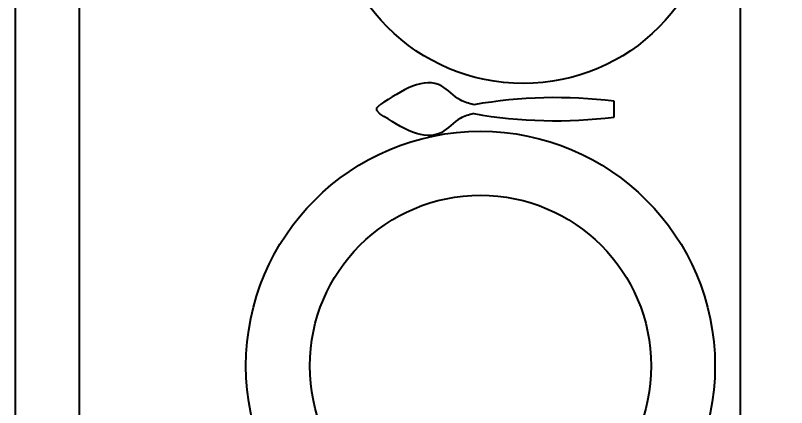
# Model space of a CAD drawing. Header units: millimetres. Extents: x 322668 to 332469, y 13187 to 20117.
# Drawn here: x 327566.42 to 327602.6, y 15746.36 to 15764.74 of the extents above; entities that cross this region are included whole.
import ezdxf

# ---------------------------------------------------------------- set-up
doc = ezdxf.new("R2010")
doc.units = ezdxf.units.MM
doc.header["$LTSCALE"] = 50
doc.header["$MEASUREMENT"] = 0
doc.header["$PDMODE"] = 3
doc.header["$PDSIZE"] = -0.5
doc.layers.get('0').update_dxf_attribs({"linetype": 'CONTINUOUS'})
doc.layers.get('DEFPOINTS').update_dxf_attribs({"linetype": 'CONTINUOUS'})
doc.layers.add('MIM_OLCU-DIS', color=1, linetype='CONTINUOUS')
doc.styles.add('OLCU', font='TSIMPLEX.SHX', dxfattribs={"width": 0.7})
doc.dimstyles.new('200-OLCU-DIŞ', dxfattribs={"dimtxt": 30, "dimasz": 10, "dimexe": 0, "dimexo": 0, "dimgap": 10, "dimtad": 1, "dimdec": 1, "dimdsep": 46, "dimtxsty": 'OLCU', "dimblk1": 'DOT', "dimblk2": 'DOT', "dimsah": 1, "dimcen": 0, "dimclrd": 7, "dimclre": 7, "dimclrt": 4, "dimadec": 0, "dimazin": 0, "dimtfac": 1, "dimtdec": 1, "dimtix": 1, "dimtmove": 2, "dimatfit": 3, "dimldrblk": 'DOT', "dimfxl": 0, "dimtolj": 1, "dimarcsym": 0})

# ---------------------------------------------------------------- blocks, each defined once
blk = doc.blocks.new('_DOT')
at = {"color": 0, "linetype": 'ByBlock'}
blk.add_line((-0.5, 0), (-1, 0), dxfattribs=at)
at = {"color": 0, "linetype": 'ByBlock', "const_width": 0.5}
blk.add_lwpolyline([(-0.25, 0, 1), (0.25, 0, 1)], format="xyb", close=True, dxfattribs=at)
blk = doc.blocks.new('*D159')
at = {"layer": 'DEFPOINTS', "color": 0}
for p in [(329577.746, 18407.964, -57.501), (327588.544, 14892.995), (330092.587, 14892.995)]:
    blk.add_point(p, dxfattribs=at)
at = {"layer": 'MIM_OLCU-DIS', "color": 7, "lineweight": -2}
for p, q in [((330052.834, 18407.964), (330092.587, 18407.964)), ((330092.587, 18397.964), (330092.587, 14902.995)), ((330052.587, 14892.995), (330092.587, 14892.995))]:
    blk.add_line(p, q, dxfattribs=at)
at = {"layer": 'MIM_OLCU-DIS', "color": 7, "lineweight": -2, "xscale": 10, "yscale": 10, "zscale": 10}
for p, rotation in [((330092.587, 18407.964), 90), ((330092.587, 14892.995), 270)]:
    blk.add_blockref('_DOT', p, dxfattribs=dict(at, rotation=rotation))
at = {"layer": 'MIM_OLCU-DIS', "color": 4, "insert": (330067.587, 16650.479), "char_height": 30, "attachment_point": 5, "rotation": 90, "style": 'OLCU'}
blk.add_mtext('\\A1;3515', dxfattribs=at)
blk = doc.blocks.new('by')
at = {"ltscale": 30}
blk.add_line((6378.437, 2225.538, -4.505), (6378.437, 2226.279, -4.505), dxfattribs=at)
at = {"ltscale": 30, "elevation": -4.505}
blk.add_lwpolyline([(6387.358, 2196.359), (6350.358, 2196.359), (6350.358, 2249.359), (6387.358, 2249.359)], close=True, dxfattribs=at)
blk.add_lwpolyline([(6379.358, 2199.359), (6358.358, 2199.359, -0.414214), (6353.358, 2204.359), (6353.358, 2241.359, -0.414214), (6358.358, 2246.359), (6379.358, 2246.359, -0.414214), (6384.358, 2241.359), (6384.358, 2204.359, -0.414214)], format="xyb", close=True, dxfattribs=at)
blk.add_lwpolyline([(6367.447, 2225.696), (6367.317, 2225.842), (6367.317, 2225.967), (6367.447, 2226.119)], dxfattribs=at)
at = {"ltscale": 30}
for centre, radius in [((6374.178, 2236.112, -4.505), 9), ((6372.173, 2213.871, -4.505), 11), ((6372.173, 2213.871, -4.505), 8)]:
    blk.add_circle(centre, radius, dxfattribs=at)
for centre, start, end in [((6375.692, 2204.226, -4.505), 82.9046, 99.9137), ((6375.68, 2247.589, -4.505), 260.0863, 277.1271)]:
    blk.add_arc(centre, 22.223, start, end, dxfattribs=at)
for points in [[(6371.854, 2226.117, -4.505), (6371.638, 2226.174, -4.505), (6371.066, 2226.324, -4.505), (6369.918, 2227.697, -4.505), (6368.494, 2226.788, -4.505), (6367.447, 2226.119, -4.505)], [(6371.854, 2225.699, -4.505), (6371.638, 2225.642, -4.505), (6371.066, 2225.491, -4.505), (6369.918, 2224.118, -4.505), (6368.494, 2225.027, -4.505), (6367.447, 2225.696, -4.505)]]:
    blk.add_open_spline(points, degree=3, knots=[0, 0, 0, 0, 0.665409, 1.758876, 4.792994, 4.792994, 4.792994, 4.792994], dxfattribs=at)

msp = doc.modelspace()

# ---------------------------------------------------------------- block references
msp.add_blockref('by', (321216.067, 13534.441, 4.505))

# ---------------------------------------------------------------- dimensions: what is measured, and where the dimension line sits
at = {"layer": 'MIM_OLCU-DIS', "color": 22}
dim = msp.add_linear_dim(base=(330092.587, 14892.995), p1=(329577.746, 18407.964, -57.501), p2=(327588.544, 14892.995), angle=270, dimstyle='200-OLCU-DIŞ', dxfattribs=at)
dim.commit()
dim.dimension.update_dxf_attribs({"geometry": '*D159', "text_midpoint": (330067.587, 16650.479)})

doc.saveas('drawing.dxf')
